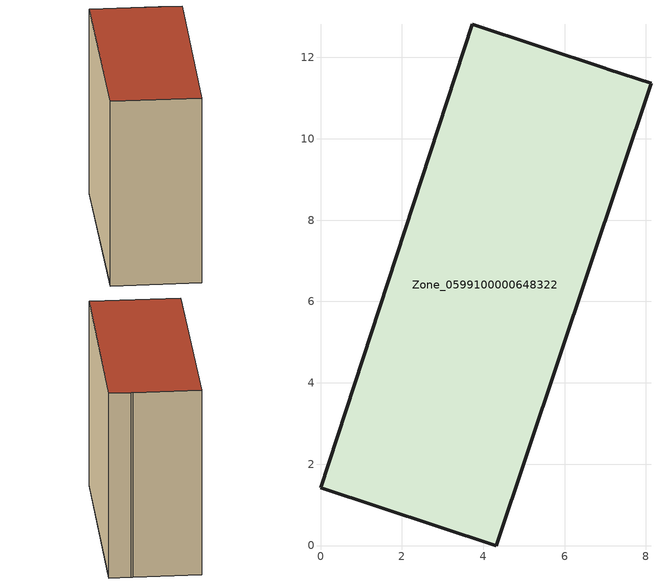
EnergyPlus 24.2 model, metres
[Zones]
Zone_0599100000648322
 floor ground (C_G): 7,11.73 7.06,11.71 8.12,11.36 4.32,0 0,1.42 3.73,12.81 z0
 wall outside (C_F): 3.73,12.81 0,1.42 4.32,0 8.12,11.36 7.06,11.71 7,11.73 3.73,12.81 z0:9.89
 roof outside (C_R): 7.06,11.71 7,11.73 3.73,12.81 0,1.42 4.32,0 8.12,11.36 z9.89
[BUILDING]
Pand.0599100000648322: North Axis=0; Terrain=City; Loads Convergence Tolerance Value=0.04; Temperature Convergence Tolerance Value=0.4; Solar Distribution=FullExterior; Maximum Number of Warmup Days=25; Minimum Number of Warmup Days=1
[Site:Location]
Rotterdam.The.Hague.AP_ZH_NLD Design_Conditions: Latitude=51.96; Longitude=4.45; Time Zone=1; Elevation=-4.5
[SITE:GROUNDTEMPERATURE:BUILDINGSURFACE]
18, 18, 18, 18, 18, 18, 18, 18, 18, 18, 18, 18
[MATERIAL] Thermal Absorptance=0.9; Solar Absorptance=0.7; Visible Absorptance=0.7
Name | Roughness | Thickness | Conductivity | Density | Specific Heat
G.TI.1946 | MediumSmooth | 0.15 | 1 | 540 | 1210
F.TI.1946 | Rough | 0.3 | 0.857143 | 1920 | 840
R.TI.1946 | MediumRough | 0.2 | 0.1 | 1500 | 1000
[CONSTRUCTION]
C_G: G.TI.1946
C_F: F.TI.1946
C_R: R.TI.1946
[ZONE]
Zone_0599100000648322: Type=1; Multiplier=1; Ceiling Height=Autocalculate; Volume=Autocalculate; Floor Area=autocalculate; Part of Total Floor Area=Yes
[ZONEINFILTRATION:DESIGNFLOWRATE]
Infil_Zone_0599100000648322: Zone or ZoneList or Space or SpaceList=Zone_0599100000648322; Schedule=AlwaysOn; Design Flow Rate Calculation Method=Flow/Area; Flow Rate per Floor Area=0.003; Constant Term Coefficient=1; Temperature Term Coefficient=0; Velocity Term Coefficient=0; Velocity Squared Term Coefficient=0
[HVACTEMPLATE:ZONE:IDEALLOADSAIRSYSTEM]
Zone_0599100000648322: Maximum Heating Supply Air Temperature=50; Minimum Cooling Supply Air Temperature=13; Maximum Heating Supply Air Humidity Ratio=0.0156; Minimum Cooling Supply Air Humidity Ratio=0.0077; Heating Limit=NoLimit; Cooling Limit=NoLimit; Dehumidification Control Type=ConstantSensibleHeatRatio; Cooling Sensible Heat Ratio=0.7; Dehumidification Setpoint=60; Humidification Control Type=None; Humidification Setpoint=30; Outdoor Air Method=None; Outdoor Air Flow Rate per Person=0.00944; Outdoor Air Flow Rate per Zone Floor Area=0; Outdoor Air Flow Rate per Zone=0; Demand Controlled Ventilation Type=None; Outdoor Air Economizer Type=NoEconomizer; Heat Recovery Type=None; Sensible Heat Recovery Effectiveness=0.7; Latent Heat Recovery Effectiveness=0.65
[ZONECONTROL:THERMOSTAT]
ThermostatControl_Zone_0599100000648322: Zone or ZoneList=Zone_0599100000648322; Control Type Schedule=DualSetpointControlType; Control 1=Thermostat_Zone_0599100000648322; Temperature Difference Between Cutout And Setpoint=0
[THERMOSTATSETPOINT:DUALSETPOINT]
Thermostat_Zone_0599100000648322: Heating Setpoint Temperature Schedule=HeatingSetpoint_Zone_0599100000648322; Cooling Setpoint Temperature Schedule=CoolingSetpoint_Zone_0599100000648322
[SCHEDULE:COMPACT]
HeatingSetpoint_Zone_0599100000648322: Through: 12/31, For: AllDays, Until: 24:00, 21
CoolingSetpoint_Zone_0599100000648322: Through: 12/31, For: AllDays, Until: 24:00, 24
DualSetpointControlType: Through: 12/31, For: AllDays, Until: 24:00, 4
AlwaysOn: Through: 12/31, For: AllDays, Until: 24:00, 1
